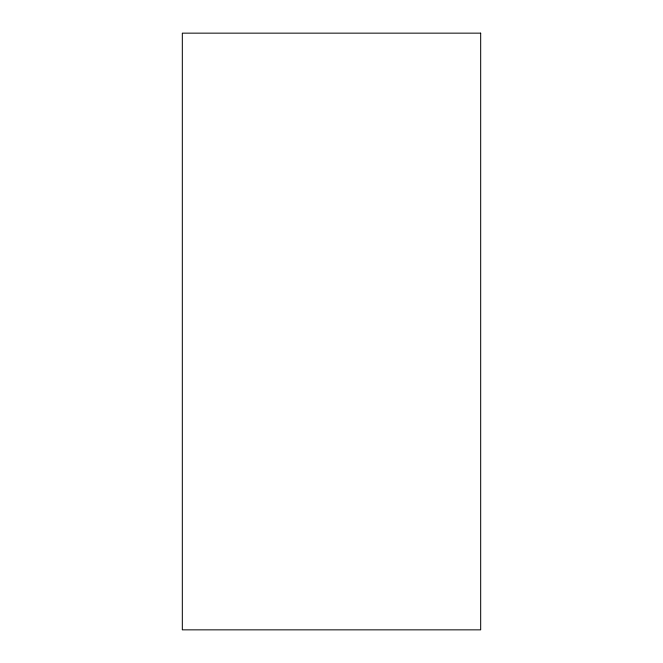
<?xml version="1.0" encoding="UTF-8"?>
<svg xmlns="http://www.w3.org/2000/svg" width="663" height="663" viewBox="0 0 663 663"><rect width="100%" height="100%" fill="white"/><g stroke="black" fill="none" stroke-linecap="round" stroke-linejoin="round"><path stroke-width="0.99" d="M480.675 33.15L182.325 33.15L182.325 629.85L480.675 629.85L480.675 33.15"/></g></svg>
